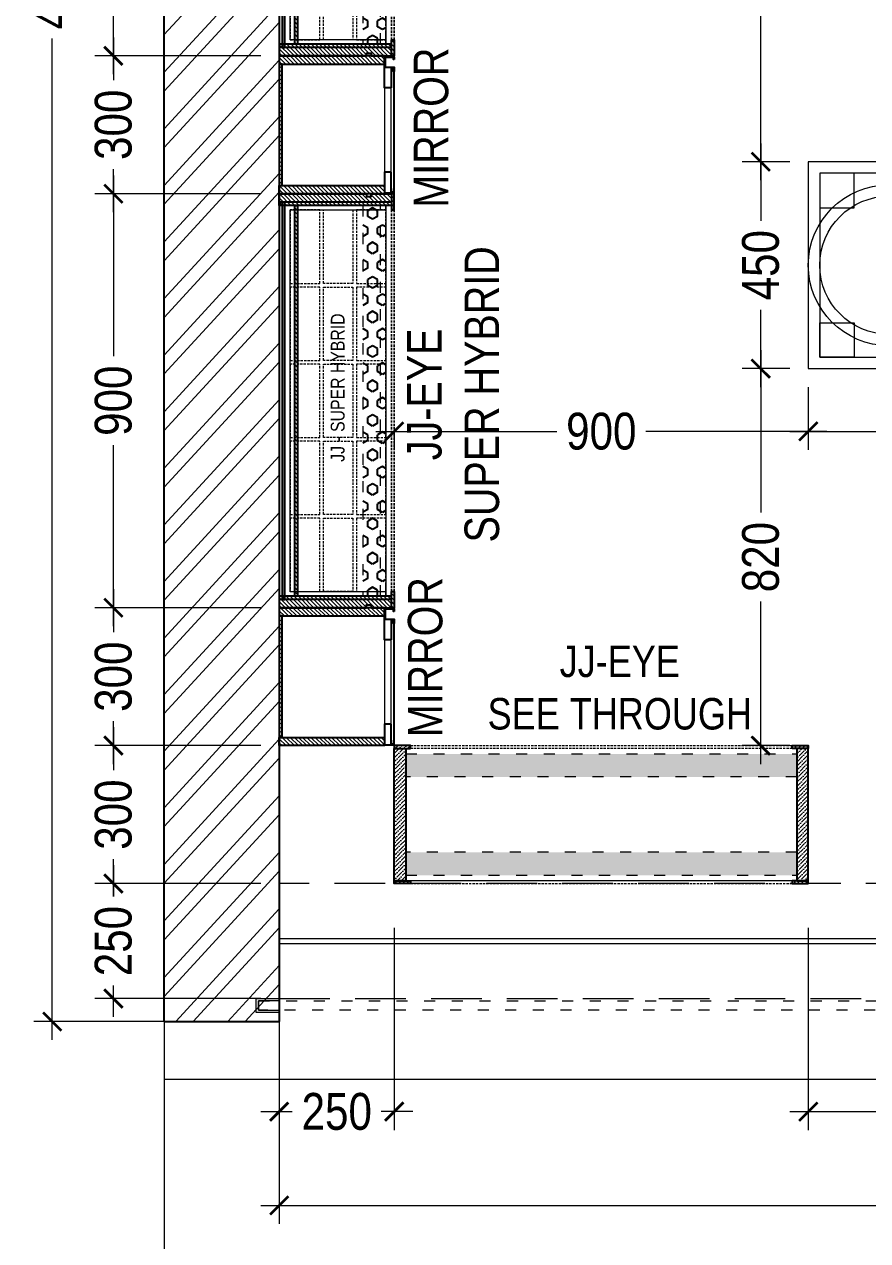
# Model space of a CAD drawing. Extents: x 9776 to 16997, y -1124789 to 0.
# Drawn here: x 9776 to 11609, y -1123440 to -1120795 of the extents above; entities that cross this region are included whole.
import ezdxf
from ezdxf.lldxf.tags import DXFTag

# ---------------------------------------------------------------- set-up
doc = ezdxf.new("R2010")
doc.units = 0
doc.header["$LTSCALE"] = 40
doc.header["$MEASUREMENT"] = 0
doc.header["$PDMODE"] = 3
for name, pattern in [('a_p6_plan_L18$0$HIDDEN', [0.375, 0.25, -0.125]), ('ACAD_ISO03W100', [30, 12, -18]), ('HIDDEN', [0.375, 0.25, -0.125]), ('HIDDEN2', [0.1875, 0.125, -0.0625])]:
    doc.linetypes.add(name, pattern=pattern)
for name, color, linetype, lineweight in [('beam', 90, 'Continuous', 9), ('dimensions', 149, 'Continuous', 5), ('Floor-Unit', 1, 'Continuous', 13), ('Glass-FrontGlazing', 150, 'Continuous', 20), ('LENS_HATCH_WALL', 251, 'Continuous', 5), ('LENS_TEXT', 31, 'HIDDEN2', 5), ('LN-ELEVATION-1', 81, 'Continuous', 25), ('LN-ELEVATION-2', 103, 'Continuous', 20), ('LN-ELEVATION-3', 125, 'a_p6_plan_L18$0$HIDDEN', 18), ('LN-ELEVATION-4', 145, 'Continuous', 13), ('LN-ELEVATION-5', 167, 'Continuous', 5), ('LN-HATCH', 251, 'Continuous', 0), ('Mirror', 4, 'Continuous', 15), ('shutter', 172, 'Continuous', 9), ('Steps', 4, 'Continuous', 9)]:
    doc.layers.add(name, color=color, linetype=linetype, lineweight=lineweight)
doc.layers.add('wall', color=5, linetype='Continuous')
doc.styles.get("Standard").update_dxf_attribs({"font": 'ARIALN.TTF'})
tags = doc.linetypes.add('DASHED2', pattern=[0.375, 0.25, -0.125]).pattern_tags.tags
tags[6:7] = [DXFTag(74, 4), DXFTag(75, 0), DXFTag(340, '0'), DXFTag(46, 1.0), DXFTag(50, 0.0), DXFTag(44, 0.0), DXFTag(45, 0.0)]
tags[4:5] = [DXFTag(74, 4), DXFTag(75, 0), DXFTag(340, '0'), DXFTag(46, 1.0), DXFTag(50, 0.0), DXFTag(44, 0.0), DXFTag(45, 0.0)]
doc.dimstyles.new('Working', dxfattribs={"dimscale": 0.8, "dimtxt": 100, "dimasz": 50, "dimexe": 50, "dimexo": 50, "dimgap": 0, "dimtad": 0, "dimdec": 0, "dimzin": 0, "dimdsep": 46, "dimtxsty": 'Standard', "dimblk": 'ARCHTICK', "dimcen": 0, "dimdle": 50, "dimclrd": 250, "dimclre": 8, "dimclrt": 7, "dimadec": 0, "dimazin": 0, "dimtfac": 1, "dimtdec": 0, "dimtofl": 0, "dimtmove": 1, "dimatfit": 3, "dimfxl": 3, "dimtolj": 1, "dimlwd": 5, "dimlwe": 0, "dimarcsym": 0})
pattern_1 = [(45, (4210046.375, 1706870.74), (-4.4901280605, 4.4901280605), [])]
pattern_2 = [(45, (-583719.1914, 43520.887), (3.31456304, 12.1533978), [15.625, -3.125, 0, -3.125])]
pattern_3 = [(45, (-584019.1914, 43520.887), (3.31456304, 12.1533978), [15.625, -3.125, 0, -3.125])]

# ---------------------------------------------------------------- blocks, each defined once
blk = doc.blocks.new('sdvwers')
at = {"layer": 'LENS_HATCH_WALL', "ltscale": 12}
h = blk.add_hatch(dxfattribs=at)
h.set_pattern_fill('ANSI32', color=256, scale=222, angle=182.4314, style=0)
h.set_pattern_definition([(227.43139487, (-30457272.47, 1547692.1), (61.3109499, -56.31633798), []), (227.43139487, (-30457311.68, 1547690.435), (61.3109499, -56.31633798), [])])
h.paths.add_polyline_path([(-6520, 0), (-6520, -4769.7), (-6270, -4769.7), (-6270, -4719.7), (-6270, -250), (-250, -250), (-250, -1672.4), (-250, -4769.7), (0, -4769.7), (0, 0)])
at = {"layer": 'beam', "linetype": 'HIDDEN', "ltscale": 11}
blk.add_lwpolyline([(-6270, -4719.7), (-3399.7, -4719.7), (-3399.7, -4469.7), (-6270, -4469.7)], close=True, dxfattribs=at)
at = {"layer": 'shutter', "ltscale": 10}
blk.add_lwpolyline([(-6270, -4719.7), (-6270, -4724.7), (-6315, -4724.7), (-6315, -4744.7), (-6270, -4744.7), (-6270, -4749.7), (-6320, -4749.7), (-6320, -4719.7)], close=True, dxfattribs=at)
at = {"layer": 'shutter', "color": 5, "linetype": 'ACAD_ISO03W100', "ltscale": 0.05, "true_color": 0x0505ff}
blk.add_lwpolyline([(-3354.7, -4724.7), (-3354.7, -4744.7), (-6315, -4744.7), (-6315, -4724.7)], close=True, dxfattribs=at)
at = {"layer": 'Steps'}
for p, q in [((-6520, -4769.7), (-6520, -6594.7)), ((-6520, -4894.7), (0, -4894.7))]:
    blk.add_line(p, q, dxfattribs=at)
at = {"layer": 'wall', "color": 1}
for p, q in [((-6520, -4769.7), (-6520, 0)), ((-6270, -250), (-6270, -4769.7)), ((-6520, -4769.7), (-6270, -4769.7))]:
    blk.add_line(p, q, dxfattribs=at)
blk = doc.blocks.new('GFCHGFD')
at = {"layer": 'LN-HATCH', "ltscale": 0.5}
h = blk.add_hatch(dxfattribs=at)
h.set_pattern_fill('ANSI31', color=256, scale=2)
h.set_pattern_definition([(45, (4060076.63, 1708724.648), (-4.4901280605, 4.4901280605), [])])
h.paths.add_polyline_path([(-144.2, 105.2), (-126.2, 105.2), (-126.2, -123.8), (-144.2, -123.8)])
h.paths.add_polyline_path([(-126.2, 99.2), (137.8, 99.2), (137.8, 105.2), (-126.2, 105.2)])
h.paths.add_polyline_path([(155.8, 105.2), (137.8, 105.2), (137.8, -123.8), (155.8, -123.8)])
at = {"layer": 'LN-ELEVATION-1'}
for points in [[(-144.2, 105.2), (-126.2, 105.2), (-126.2, -123.8), (-144.2, -123.8)], [(-126.2, 99.2), (137.8, 99.2), (137.8, 105.2), (-126.2, 105.2)], [(155.8, 105.2), (137.8, 105.2), (137.8, -123.8), (155.8, -123.8)], [(-97.2, -137.8), (-97.2, -123.8), (-142.2, -123.8), (-142.2, -144.8), (-133.2, -144.8), (-133.2, -143.3), (-140.7, -143.3), (-140.7, -137.8)], [(85.8, -137.8), (85.8, -123.8), (130.8, -123.8), (130.8, -144.8), (121.8, -144.8), (121.8, -143.3), (129.3, -143.3), (129.3, -137.8)], [(147.8, -144.8), (147.8, -143.3), (152.3, -143.3), (152.3, -125.3), (130.8, -125.3), (130.8, -123.8), (153.8, -123.8), (153.8, -144.8)]]:
    blk.add_lwpolyline(points, close=True, dxfattribs=at)
at = {"layer": 'LN-ELEVATION-2'}
blk.add_lwpolyline([(-97.2, -137.8), (85.8, -137.8), (85.8, -123.8), (-97.2, -123.8)], close=True, dxfattribs=at)
at = {"layer": 'LN-ELEVATION-4', "ltscale": 0.5}
blk.add_line((121.8, -144.8), (-133.2, -144.8), dxfattribs=at)
at = {"layer": 'Mirror', "lineweight": 0}
blk.add_lwpolyline([(-140.7, -137.8), (129.3, -137.8), (129.3, -143.3), (-140.7, -143.3)], close=True, dxfattribs=at)
blk = doc.blocks.new('A$Cdce5de83')
h = blk.add_hatch()
h.set_pattern_fill('HEX', color=6, scale=100)
h.paths.add_polyline_path([(875.3, 74), (25.3, 74), (25.3, 24), (875.3, 24)])
at = {"layer": 'LN-HATCH', "ltscale": 0.5}
h = blk.add_hatch(dxfattribs=at)
h.set_pattern_fill('ANSI31', color=256, scale=50)
h.set_pattern_definition([(45, (912.128, 256), (-4.419417, 4.419417), [])])
h.paths.add_polyline_path([(0.3, 256), (0.3, 66), (6.3, 66), (6.3, 56), (0.3, 56), (0.3, 12), (25.3, 12), (25.3, 256)])
h = blk.add_hatch(dxfattribs=at)
h.set_pattern_fill('ANSI31', color=256, scale=2)
h.set_pattern_definition([(45, (4209746.375, 1706870.74), (-4.4901280605, 4.4901280605), [])])
h.paths.add_polyline_path([(900.3, 256), (900.3, 66), (894.3, 66), (894.3, 56), (900.3, 56), (900.3, 12), (875.3, 12), (875.3, 256)])
h = blk.add_hatch(dxfattribs=at)
h.set_pattern_fill('ANSI31', color=256, scale=2)
h.set_pattern_definition(pattern_1)
h.paths.add_polyline_path([(875.3, 216), (25.3, 216), (25.3, 222), (875.3, 222)])
h = blk.add_hatch(dxfattribs=at)
h.set_pattern_fill('ANSI31', color=256, scale=2)
h.set_pattern_definition(pattern_1)
h.paths.add_polyline_path([(35.3, 12), (35.3, 6), (0.3, 6), (0.3, 12)])
h = blk.add_hatch(dxfattribs=at)
h.set_pattern_fill('ANSI31', color=256, scale=2, angle=180)
h.set_pattern_definition([(225, (-7614274.719, -3007784.385), (4.4901280605, -4.4901280605), [])])
h.paths.add_polyline_path([(865.3, 12), (865.3, 6), (900.3, 6), (900.3, 12)])
at = {"layer": 'LN-ELEVATION-1', "ltscale": 0.5}
for points in [[(0.3, 256), (0.3, 66), (6.3, 66), (6.3, 56), (0.3, 56), (0.3, 12), (18.3, 12), (18.3, 256)], [(0.3, 256), (0.3, 66), (6.3, 66), (6.3, 56), (0.3, 56), (0.3, 12), (25.3, 12), (25.3, 256)], [(18.3, 244), (882.3, 244), (882.3, 250), (18.3, 250)], [(900.3, 256), (900.3, 66), (894.3, 66), (894.3, 56), (900.3, 56), (900.3, 12), (875.3, 12), (875.3, 256)], [(900.3, 256), (900.3, 66), (894.3, 66), (894.3, 56), (900.3, 56), (900.3, 12), (882.3, 12), (882.3, 256)], [(875.3, 216), (25.3, 216), (25.3, 222), (875.3, 222)], [(35.3, 12), (35.3, 6), (0.3, 6), (0.3, 12)], [(35.3, 12), (35.3, 6), (0.3, 6), (0.3, 12)], [(865.3, 12), (865.3, 6), (900.3, 6), (900.3, 12)], [(865.3, 12), (865.3, 6), (900.3, 6), (900.3, 12)]]:
    blk.add_lwpolyline(points, close=True, dxfattribs=at)
at = {"layer": 'LN-ELEVATION-2', "ltscale": 0.5}
blk.add_lwpolyline([(35, 232), (865.3, 232), (865.3, 24), (35, 24)], close=True, dxfattribs=at)
at = {"layer": 'LN-ELEVATION-3', "ltscale": 0.5}
for p, q in [((882.3, 256), (18.3, 256)), ((25.3, 256), (875.3, 256)), ((865.3, 12), (35.3, 12)), ((35.3, 12), (865.3, 12)), ((35.3, 6), (865.3, 6)), ((865.3, 6), (35.3, 6))]:
    blk.add_line(p, q, dxfattribs=at)
at = {"layer": 'LN-ELEVATION-3', "ltscale": 0.5, "transparency": 33554500}
for points in [[(194.9, 232), (35.3, 232), (35.3, 168), (194.9, 168)], [(362.5, 232), (202.9, 232), (202.9, 168), (362.5, 168)], [(530.1, 232), (370.5, 232), (370.5, 168), (530.1, 168)], [(697.7, 232), (538.1, 232), (538.1, 168), (697.7, 168)], [(865.3, 232), (705.7, 232), (705.7, 168), (865.3, 168)], [(194.9, 96), (35.3, 96), (35.3, 160), (194.9, 160)], [(362.5, 96), (202.9, 96), (202.9, 160), (362.5, 160)], [(530.1, 96), (370.5, 96), (370.5, 160), (530.1, 160)], [(697.7, 96), (538.1, 96), (538.1, 160), (697.7, 160)], [(865.3, 96), (705.7, 96), (705.7, 160), (865.3, 160)], [(194.9, 88), (35.3, 88), (35.3, 24), (194.9, 24)], [(362.5, 88), (202.9, 88), (202.9, 24), (362.5, 24)], [(530.1, 88), (370.5, 88), (370.5, 24), (530.1, 24)], [(697.7, 88), (538.1, 88), (538.1, 24), (697.7, 24)], [(865.3, 88), (705.7, 88), (705.7, 24), (865.3, 24)]]:
    blk.add_lwpolyline(points, close=True, dxfattribs=at)
at = {"layer": 'LN-ELEVATION-4', "linetype": 'ACAD_ISO03W100', "ltscale": 0.05}
for points in [[(875.3, 74), (25.3, 74), (25.3, 24), (875.3, 24)], [(25.3, 36), (875.3, 36), (875.3, 24), (25.3, 24)]]:
    blk.add_lwpolyline(points, close=True, dxfattribs=at)
at = {"layer": 'LN-ELEVATION-3', "ltscale": 0.5, "insert": (317.7, 144), "char_height": 30, "attachment_point": 1}
blk.add_mtext_dynamic_manual_height_columns('\\pxt4;JJ - SUPER HYBRID', width=526.835, gutter_width=500, heights=[0], dxfattribs=at)
blk = doc.blocks.new('SEE THORUGH 900MM')
at = {"transparency": 33554508}
h = blk.add_hatch(color=177, dxfattribs=at)
h.dxf.hatch_style = 1
h.paths.add_polyline_path([(425, 50), (-425, 50), (-425, 0), (425, 0)])
h = blk.add_hatch(color=177, dxfattribs=at)
h.dxf.hatch_style = 1
h.paths.add_polyline_path([(425, -164), (-425, -164), (-425, -214), (425, -214)])
at = {"layer": 'LN-HATCH', "ltscale": 0.5}
h = blk.add_hatch(dxfattribs=at)
h.set_pattern_fill('ANSI36', color=256, scale=50)
h.set_pattern_definition(pattern_2)
h.paths.add_polyline_path([(-415, 62), (-415, 68), (-450, 68), (-450, 62)])
h = blk.add_hatch(dxfattribs=at)
h.set_pattern_fill('ANSI36', color=256, scale=50)
h.set_pattern_definition(pattern_2)
h.paths.add_polyline_path([(-425, 62), (-450, 62), (-450, 18), (-450, 8), (-450, -226), (-425, -226)])
h = blk.add_hatch(dxfattribs=at)
h.set_pattern_fill('ANSI36', color=256, scale=50)
h.set_pattern_definition(pattern_3)
h.paths.add_polyline_path([(415, 62), (415, 68), (450, 68), (450, 62)])
h = blk.add_hatch(dxfattribs=at)
h.set_pattern_fill('ANSI36', color=256, scale=50)
h.set_pattern_definition(pattern_3)
h.paths.add_polyline_path([(450, 8), (450, 18), (450, 62), (425, 62), (425, -226), (450, -226)])
h = blk.add_hatch(dxfattribs=at)
h.set_pattern_fill('ANSI36', color=256, scale=50)
h.set_pattern_definition(pattern_2)
h.paths.add_polyline_path([(-415, -226), (-415, -232), (-450, -232), (-450, -226)])
h = blk.add_hatch(dxfattribs=at)
h.set_pattern_fill('ANSI36', color=256, scale=50)
h.set_pattern_definition(pattern_3)
h.paths.add_polyline_path([(415, -226), (415, -232), (450, -232), (450, -226)])
at = {"layer": 'LN-ELEVATION-1', "ltscale": 0.5}
for points in [[(-415, 62), (-415, 68), (-450, 68), (-450, 62)], [(-450, -226), (-450, 8), (-450, 8), (-450, 18), (-450, 18), (-450, 62), (-425, 62), (-425, -226)], [(415, 62), (415, 68), (450, 68), (450, 62)], [(450, -226), (450, 8), (450, 8), (450, 18), (450, 18), (450, 62), (425, 62), (425, -226)], [(-415, -226), (-415, -232), (-450, -232), (-450, -226)], [(415, -226), (415, -232), (450, -232), (450, -226)]]:
    blk.add_lwpolyline(points, close=True, dxfattribs=at)
at = {"layer": 'LN-ELEVATION-3', "ltscale": 0.5}
for p, q in [((-415, 68), (415, 68)), ((415, 62), (-415, 62)), ((425, -226), (-425, -226)), ((415, -226), (-415, -226)), ((-415, -232), (415, -232))]:
    blk.add_line(p, q, dxfattribs=at)
at = {"layer": 'LN-ELEVATION-4', "linetype": 'ACAD_ISO03W100', "ltscale": 0.05}
for points in [[(425, 0), (-425, 0), (-425, 50), (425, 50)], [(425, -164), (-425, -164), (-425, -214), (425, -214)]]:
    blk.add_lwpolyline(points, close=True, dxfattribs=at)
blk = doc.blocks.new('D-Table-900')
at = {"layer": 'LN-ELEVATION-1', "linetype": 'ByBlock', "lineweight": -2}
for p, q in [((-794.5, -480.3), (-794.5, -479)), ((-679.8, -480.3), (-679.8, -479)), ((-565.1, -480.3), (-565.1, -479)), ((-450.4, -480.3), (-450.4, -479)), ((-335.6, -480.3), (-335.6, -479)), ((-220.9, -480.3), (-220.9, -479))]:
    blk.add_line(p, q, dxfattribs=at)
for points in [[(0, 0), (-900, 0), (-900, -450), (0, -450)], [(-25, -25), (-875, -25), (-875, -425), (-25, -425)]]:
    blk.add_lwpolyline(points, close=True, dxfattribs=at)
for radius in [175, 150]:
    blk.add_circle((-175, -225), radius, dxfattribs=at)
for points in [[(-787.9, -480.3), (-801.2, -480.3), (-794.5, -520.3)], [(-673.1, -480.3), (-686.5, -480.3), (-679.8, -520.3)], [(-558.4, -480.3), (-571.8, -480.3), (-565.1, -520.3)], [(-443.7, -480.3), (-457, -480.3), (-450.4, -520.3)], [(-329, -480.3), (-342.3, -480.3), (-335.6, -520.3)], [(-214.2, -480.3), (-227.6, -480.3), (-220.9, -520.3)]]:
    blk.add_solid(points, dxfattribs=at)
at = {"layer": 'LN-ELEVATION-5', "linetype": 'ByBlock', "lineweight": -2}
for p, q in [((-725, -300), (-875, -150)), ((-875, -300), (-725, -150))]:
    blk.add_line(p, q, dxfattribs=at)
for points in [[(-800, -25), (-875, -25), (-875, -100), (-800, -100)], [(-100, -25), (-25, -25), (-25, -100), (-100, -100)], [(-725, -300), (-875, -300), (-875, -150), (-725, -150)], [(-800, -425), (-875, -425), (-875, -350), (-800, -350)], [(-100, -425), (-25, -425), (-25, -350), (-100, -350)]]:
    blk.add_lwpolyline(points, close=True, dxfattribs=at)
blk = doc.blocks.new('_ArchTick')
at = {"const_width": 0.15}
blk.add_lwpolyline([(-0.5, -0.5), (0.5, 0.5)], dxfattribs=at)
blk = doc.blocks.new('*D22')
at = {"layer": 'Defpoints', "color": 0, "ltscale": 50, "transparency": 16777216}
for p in [(10330, -1122663.5), (10580, -1122663.5), (10580, -1123159.5)]:
    blk.add_point(p, dxfattribs=at)
at = {"layer": 'dimensions', "color": 8, "linetype": 'DASHED2', "lineweight": 0, "ltscale": 50, "transparency": 16777216}
for p, q in [((10330, -1122759.5), (10330, -1123199.5)), ((10580, -1122759.5), (10580, -1123199.5))]:
    blk.add_line(p, q, dxfattribs=at)
at = {"layer": 'dimensions', "color": 250, "linetype": 'DASHED2', "lineweight": 5, "ltscale": 50, "transparency": 16777216}
for p, q in [((10290, -1123159.5), (10382.1, -1123159.5)), ((10620, -1123159.5), (10527.9, -1123159.5))]:
    blk.add_line(p, q, dxfattribs=at)
at = {"layer": 'dimensions', "color": 250, "lineweight": 5, "ltscale": 50, "transparency": 16777216, "xscale": 40, "yscale": 40, "zscale": 40, "rotation": 180}
blk.add_blockref('_ArchTick', (10330, -1123159.5), dxfattribs=at)
at = {"layer": 'dimensions', "color": 250, "lineweight": 5, "ltscale": 50, "transparency": 16777216, "xscale": 40, "yscale": 40, "zscale": 40}
blk.add_blockref('_ArchTick', (10580, -1123159.5), dxfattribs=at)
at = {"layer": 'dimensions', "color": 7, "ltscale": 50, "transparency": 16777216, "insert": (10455, -1123159.5), "char_height": 80, "attachment_point": 5, "bg_fill": 3, "box_fill_scale": 1.25, "bg_fill_color": 9, "bg_fill_true_color": 13158600, "bg_fill_transparency": 0}
blk.add_mtext('\\A1;250', dxfattribs=at)
blk = doc.blocks.new('*D23')
at = {"layer": 'Defpoints', "color": 0, "ltscale": 50, "transparency": 16777216}
for p in [(10580, 0), (11480, -496), (11480, -1122657.5)]:
    blk.add_point(p, dxfattribs=at)
at = {"layer": 'dimensions', "color": 8, "linetype": 'DASHED2', "lineweight": 0, "ltscale": 50, "transparency": 16777216}
for p, q in [((10580, -96), (10580, -536)), ((11480, -896), (11480, -456))]:
    blk.add_line(p, q, dxfattribs=at)
at = {"layer": 'dimensions', "color": 250, "linetype": 'DASHED2', "lineweight": 5, "ltscale": 50, "transparency": 16777216}
for p, q in [((10540, -496), (10957.6, -496)), ((11520, -496), (11102.4, -496))]:
    blk.add_line(p, q, dxfattribs=at)
at = {"layer": 'dimensions', "color": 250, "lineweight": 5, "ltscale": 50, "transparency": 16777216, "xscale": 40, "yscale": 40, "zscale": 40, "rotation": 180}
blk.add_blockref('_ArchTick', (10580, -496), dxfattribs=at)
at = {"layer": 'dimensions', "color": 250, "lineweight": 5, "ltscale": 50, "transparency": 16777216, "xscale": 40, "yscale": 40, "zscale": 40}
blk.add_blockref('_ArchTick', (11480, -496), dxfattribs=at)
at = {"layer": 'dimensions', "color": 7, "ltscale": 50, "transparency": 16777216, "insert": (11030, -496), "char_height": 80, "attachment_point": 5, "bg_fill": 3, "box_fill_scale": 1.25, "bg_fill_color": 9, "bg_fill_true_color": 13158600, "bg_fill_transparency": 0}
blk.add_mtext('\\A1;900', dxfattribs=at)
blk = doc.blocks.new('*D24')
at = {"layer": 'Defpoints', "color": 0, "ltscale": 50, "transparency": 16777216}
for p in [(11480, -1122657.5), (12150.3, -1122783.5), (12150.3, -1123159.5)]:
    blk.add_point(p, dxfattribs=at)
at = {"layer": 'dimensions', "color": 8, "linetype": 'DASHED2', "lineweight": 0, "ltscale": 50, "transparency": 16777216}
for p, q in [((11480, -1122759.5), (11480, -1123199.5)), ((12150.3, -1122823.5), (12150.3, -1123199.5))]:
    blk.add_line(p, q, dxfattribs=at)
at = {"layer": 'dimensions', "color": 250, "linetype": 'DASHED2', "lineweight": 5, "ltscale": 50, "transparency": 16777216}
for p, q in [((11440, -1123159.5), (11742.6, -1123159.5)), ((12190.3, -1123159.5), (11887.7, -1123159.5))]:
    blk.add_line(p, q, dxfattribs=at)
at = {"layer": 'dimensions', "color": 250, "lineweight": 5, "ltscale": 50, "transparency": 16777216, "xscale": 40, "yscale": 40, "zscale": 40, "rotation": 180}
blk.add_blockref('_ArchTick', (11480, -1123159.5), dxfattribs=at)
at = {"layer": 'dimensions', "color": 250, "lineweight": 5, "ltscale": 50, "transparency": 16777216, "xscale": 40, "yscale": 40, "zscale": 40}
blk.add_blockref('_ArchTick', (12150.3, -1123159.5), dxfattribs=at)
at = {"layer": 'dimensions', "color": 7, "ltscale": 50, "transparency": 16777216, "insert": (11815.1, -1123159.5), "char_height": 80, "attachment_point": 5, "bg_fill": 3, "box_fill_scale": 1.25, "bg_fill_color": 9, "bg_fill_true_color": 13158600, "bg_fill_transparency": 0}
blk.add_mtext('\\A1;670', dxfattribs=at)
blk = doc.blocks.new('*D45')
at = {"layer": 'Defpoints', "color": 0, "ltscale": 50, "transparency": 16777216}
for p in [(10330, -1119963.2), (9969.5, -1120863.2), (10330, -1120863.2)]:
    blk.add_point(p, dxfattribs=at)
at = {"layer": 'dimensions', "color": 250, "linetype": 'DASHED2', "lineweight": 5, "ltscale": 50, "transparency": 16777216}
for p, q in [((9969.5, -1119923.2), (9969.5, -1120340.8)), ((9969.5, -1120903.2), (9969.5, -1120485.5))]:
    blk.add_line(p, q, dxfattribs=at)
at = {"layer": 'dimensions', "color": 8, "linetype": 'DASHED2', "lineweight": 0, "ltscale": 50, "transparency": 16777216}
for p, q in [((10290, -1119963.2), (9929.5, -1119963.2)), ((10290, -1120863.2), (9929.5, -1120863.2))]:
    blk.add_line(p, q, dxfattribs=at)
at = {"layer": 'dimensions', "color": 250, "lineweight": 5, "ltscale": 50, "transparency": 16777216, "xscale": 40, "yscale": 40, "zscale": 40}
for p, rotation in [((9969.5, -1119963.2), 90), ((9969.5, -1120863.2), 270)]:
    blk.add_blockref('_ArchTick', p, dxfattribs=dict(at, rotation=rotation))
at = {"layer": 'dimensions', "color": 7, "ltscale": 50, "transparency": 16777216, "insert": (9969.5, -1120413.2), "char_height": 80, "attachment_point": 5, "rotation": 90, "bg_fill": 3, "box_fill_scale": 1.25, "bg_fill_color": 9, "bg_fill_true_color": 13158600, "bg_fill_transparency": 0}
blk.add_mtext('\\A1;900', dxfattribs=at)
blk = doc.blocks.new('*D46')
at = {"layer": 'Defpoints', "color": 0, "ltscale": 50, "transparency": 16777216}
for p in [(10330, -1120863.2), (9969.5, -1121163.2), (10330, -1121163.2)]:
    blk.add_point(p, dxfattribs=at)
at = {"layer": 'dimensions', "color": 250, "linetype": 'DASHED2', "lineweight": 5, "ltscale": 50, "transparency": 16777216}
for p, q in [((9969.5, -1120823.2), (9969.5, -1120940.8)), ((9969.5, -1121203.2), (9969.5, -1121085.5))]:
    blk.add_line(p, q, dxfattribs=at)
at = {"layer": 'dimensions', "color": 8, "linetype": 'DASHED2', "lineweight": 0, "ltscale": 50, "transparency": 16777216}
for p, q in [((10290, -1120863.2), (9929.5, -1120863.2)), ((10290, -1121163.2), (9929.5, -1121163.2))]:
    blk.add_line(p, q, dxfattribs=at)
at = {"layer": 'dimensions', "color": 250, "lineweight": 5, "ltscale": 50, "transparency": 16777216, "xscale": 40, "yscale": 40, "zscale": 40}
for p, rotation in [((9969.5, -1120863.2), 90), ((9969.5, -1121163.2), 270)]:
    blk.add_blockref('_ArchTick', p, dxfattribs=dict(at, rotation=rotation))
at = {"layer": 'dimensions', "color": 7, "ltscale": 50, "transparency": 16777216, "insert": (9969.5, -1121013.2), "char_height": 80, "attachment_point": 5, "rotation": 90, "bg_fill": 3, "box_fill_scale": 1.25, "bg_fill_color": 9, "bg_fill_true_color": 13158600, "bg_fill_transparency": 0}
blk.add_mtext('\\A1;300', dxfattribs=at)
blk = doc.blocks.new('*D47')
at = {"layer": 'Defpoints', "color": 0, "ltscale": 50, "transparency": 16777216}
for p in [(10330, -1121163.2), (9969.5, -1122063.5), (10330, -1122063.5)]:
    blk.add_point(p, dxfattribs=at)
at = {"layer": 'dimensions', "color": 250, "linetype": 'DASHED2', "lineweight": 5, "ltscale": 50, "transparency": 16777216}
for p, q in [((9969.5, -1121123.2), (9969.5, -1121541)), ((9969.5, -1122103.5), (9969.5, -1121685.7))]:
    blk.add_line(p, q, dxfattribs=at)
at = {"layer": 'dimensions', "color": 8, "linetype": 'DASHED2', "lineweight": 0, "ltscale": 50, "transparency": 16777216}
for p, q in [((10290, -1121163.2), (9929.5, -1121163.2)), ((10290, -1122063.5), (9929.5, -1122063.5))]:
    blk.add_line(p, q, dxfattribs=at)
at = {"layer": 'dimensions', "color": 250, "lineweight": 5, "ltscale": 50, "transparency": 16777216, "xscale": 40, "yscale": 40, "zscale": 40}
for p, rotation in [((9969.5, -1121163.2), 90), ((9969.5, -1122063.5), 270)]:
    blk.add_blockref('_ArchTick', p, dxfattribs=dict(at, rotation=rotation))
at = {"layer": 'dimensions', "color": 7, "ltscale": 50, "transparency": 16777216, "insert": (9969.5, -1121613.3), "char_height": 80, "attachment_point": 5, "rotation": 90, "bg_fill": 3, "box_fill_scale": 1.25, "bg_fill_color": 9, "bg_fill_true_color": 13158600, "bg_fill_transparency": 0}
blk.add_mtext('\\A1;900', dxfattribs=at)
blk = doc.blocks.new('*D48')
at = {"layer": 'Defpoints', "color": 0, "ltscale": 50, "transparency": 16777216}
for p in [(10330, -1122063.5), (9969.5, -1122363.5), (10330, -1122363.5)]:
    blk.add_point(p, dxfattribs=at)
at = {"layer": 'dimensions', "color": 250, "linetype": 'DASHED2', "lineweight": 5, "ltscale": 50, "transparency": 16777216}
for p, q in [((9969.5, -1122023.5), (9969.5, -1122141.1)), ((9969.5, -1122403.5), (9969.5, -1122285.9))]:
    blk.add_line(p, q, dxfattribs=at)
at = {"layer": 'dimensions', "color": 8, "linetype": 'DASHED2', "lineweight": 0, "ltscale": 50, "transparency": 16777216}
for p, q in [((10290, -1122063.5), (9929.5, -1122063.5)), ((10290, -1122363.5), (9929.5, -1122363.5))]:
    blk.add_line(p, q, dxfattribs=at)
at = {"layer": 'dimensions', "color": 250, "lineweight": 5, "ltscale": 50, "transparency": 16777216, "xscale": 40, "yscale": 40, "zscale": 40}
for p, rotation in [((9969.5, -1122063.5), 90), ((9969.5, -1122363.5), 270)]:
    blk.add_blockref('_ArchTick', p, dxfattribs=dict(at, rotation=rotation))
at = {"layer": 'dimensions', "color": 7, "ltscale": 50, "transparency": 16777216, "insert": (9969.5, -1122213.5), "char_height": 80, "attachment_point": 5, "rotation": 90, "bg_fill": 3, "box_fill_scale": 1.25, "bg_fill_color": 9, "bg_fill_true_color": 13158600, "bg_fill_transparency": 0}
blk.add_mtext('\\A1;300', dxfattribs=at)
blk = doc.blocks.new('*D49')
at = {"layer": 'Defpoints', "color": 0, "ltscale": 50, "transparency": 16777216}
for p in [(10330, -1122363.5), (9969.5, -1122663.5), (10330, -1122663.5)]:
    blk.add_point(p, dxfattribs=at)
at = {"layer": 'dimensions', "color": 250, "linetype": 'DASHED2', "lineweight": 5, "ltscale": 50, "transparency": 16777216}
for p, q in [((9969.5, -1122323.5), (9969.5, -1122441.1)), ((9969.5, -1122703.5), (9969.5, -1122585.9))]:
    blk.add_line(p, q, dxfattribs=at)
at = {"layer": 'dimensions', "color": 8, "linetype": 'DASHED2', "lineweight": 0, "ltscale": 50, "transparency": 16777216}
for p, q in [((10290, -1122363.5), (9929.5, -1122363.5)), ((10290, -1122663.5), (9929.5, -1122663.5))]:
    blk.add_line(p, q, dxfattribs=at)
at = {"layer": 'dimensions', "color": 250, "lineweight": 5, "ltscale": 50, "transparency": 16777216, "xscale": 40, "yscale": 40, "zscale": 40}
for p, rotation in [((9969.5, -1122363.5), 90), ((9969.5, -1122663.5), 270)]:
    blk.add_blockref('_ArchTick', p, dxfattribs=dict(at, rotation=rotation))
at = {"layer": 'dimensions', "color": 7, "ltscale": 50, "transparency": 16777216, "insert": (9969.5, -1122513.5), "char_height": 80, "attachment_point": 5, "rotation": 90, "bg_fill": 3, "box_fill_scale": 1.25, "bg_fill_color": 9, "bg_fill_true_color": 13158600, "bg_fill_transparency": 0}
blk.add_mtext('\\A1;300', dxfattribs=at)
blk = doc.blocks.new('*D50')
at = {"layer": 'Defpoints', "color": 0, "ltscale": 50, "transparency": 16777216}
for p in [(10330, -1122663.5), (9969.5, -1122913.5), (10330, -1122913.5)]:
    blk.add_point(p, dxfattribs=at)
at = {"layer": 'dimensions', "color": 250, "linetype": 'DASHED2', "lineweight": 5, "ltscale": 50, "transparency": 16777216}
for p, q in [((9969.5, -1122623.5), (9969.5, -1122715.6)), ((9969.5, -1122953.5), (9969.5, -1122861.4))]:
    blk.add_line(p, q, dxfattribs=at)
at = {"layer": 'dimensions', "color": 8, "linetype": 'DASHED2', "lineweight": 0, "ltscale": 50, "transparency": 16777216}
for p, q in [((10290, -1122663.5), (9929.5, -1122663.5)), ((10290, -1122913.5), (9929.5, -1122913.5))]:
    blk.add_line(p, q, dxfattribs=at)
at = {"layer": 'dimensions', "color": 250, "lineweight": 5, "ltscale": 50, "transparency": 16777216, "xscale": 40, "yscale": 40, "zscale": 40}
for p, rotation in [((9969.5, -1122663.5), 90), ((9969.5, -1122913.5), 270)]:
    blk.add_blockref('_ArchTick', p, dxfattribs=dict(at, rotation=rotation))
at = {"layer": 'dimensions', "color": 7, "ltscale": 50, "transparency": 16777216, "insert": (9969.5, -1122788.5), "char_height": 80, "attachment_point": 5, "rotation": 90, "bg_fill": 3, "box_fill_scale": 1.25, "bg_fill_color": 9, "bg_fill_true_color": 13158600, "bg_fill_transparency": 0}
blk.add_mtext('\\A1;250', dxfattribs=at)
blk = doc.blocks.new('*D55')
at = {"layer": 'Defpoints', "color": 0, "ltscale": 50, "transparency": 16777216}
for p in [(11480, -1121543.6), (12380, -1121543.6), (11480, -1121680)]:
    blk.add_point(p, dxfattribs=at)
at = {"layer": 'dimensions', "color": 8, "linetype": 'DASHED2', "lineweight": 0, "ltscale": 50, "transparency": 16777216}
for p, q in [((11480, -1121583.6), (11480, -1121720)), ((12380, -1121583.6), (12380, -1121720))]:
    blk.add_line(p, q, dxfattribs=at)
at = {"layer": 'dimensions', "color": 250, "linetype": 'DASHED2', "lineweight": 5, "ltscale": 50, "transparency": 16777216}
for p, q in [((11440, -1121680), (11857.6, -1121680)), ((12420, -1121680), (12002.4, -1121680))]:
    blk.add_line(p, q, dxfattribs=at)
at = {"layer": 'dimensions', "color": 250, "lineweight": 5, "ltscale": 50, "transparency": 16777216, "xscale": 40, "yscale": 40, "zscale": 40, "rotation": 180}
blk.add_blockref('_ArchTick', (11480, -1121680), dxfattribs=at)
at = {"layer": 'dimensions', "color": 250, "lineweight": 5, "ltscale": 50, "transparency": 16777216, "xscale": 40, "yscale": 40, "zscale": 40}
blk.add_blockref('_ArchTick', (12380, -1121680), dxfattribs=at)
at = {"layer": 'dimensions', "color": 7, "ltscale": 50, "transparency": 16777216, "insert": (11930, -1121680), "char_height": 80, "attachment_point": 5, "bg_fill": 3, "box_fill_scale": 1.25, "bg_fill_color": 9, "bg_fill_true_color": 13158600, "bg_fill_transparency": 0}
blk.add_mtext('\\A1;900', dxfattribs=at)
blk = doc.blocks.new('*D56')
at = {"layer": 'Defpoints', "color": 0, "ltscale": 50, "transparency": 16777216}
for p in [(11480, -1121543.6), (10580, -1121663), (10580, -1121680)]:
    blk.add_point(p, dxfattribs=at)
at = {"layer": 'dimensions', "color": 8, "linetype": 'DASHED2', "lineweight": 0, "ltscale": 50, "transparency": 16777216}
for p, q in [((11480, -1121583.6), (11480, -1121720)), ((10580, -1121680), (10580, -1121720))]:
    blk.add_line(p, q, dxfattribs=at)
at = {"layer": 'dimensions', "color": 250, "linetype": 'DASHED2', "lineweight": 5, "ltscale": 50, "transparency": 16777216}
for p, q in [((10540, -1121680), (10957.6, -1121680)), ((11520, -1121680), (11102.4, -1121680))]:
    blk.add_line(p, q, dxfattribs=at)
at = {"layer": 'dimensions', "color": 250, "lineweight": 5, "ltscale": 50, "transparency": 16777216, "xscale": 40, "yscale": 40, "zscale": 40, "rotation": 180}
blk.add_blockref('_ArchTick', (10580, -1121680), dxfattribs=at)
at = {"layer": 'dimensions', "color": 250, "lineweight": 5, "ltscale": 50, "transparency": 16777216, "xscale": 40, "yscale": 40, "zscale": 40}
blk.add_blockref('_ArchTick', (11480, -1121680), dxfattribs=at)
at = {"layer": 'dimensions', "color": 7, "ltscale": 50, "transparency": 16777216, "insert": (11030, -1121680), "char_height": 80, "attachment_point": 5, "bg_fill": 3, "box_fill_scale": 1.25, "bg_fill_color": 9, "bg_fill_true_color": 13158600, "bg_fill_transparency": 0}
blk.add_mtext('\\A1;900', dxfattribs=at)
blk = doc.blocks.new('*D57')
at = {"layer": 'Defpoints', "color": 0, "ltscale": 50, "transparency": 16777216}
for p in [(11376.5, -1121543.6), (11480, -1121543.6), (11480, -1122363.5)]:
    blk.add_point(p, dxfattribs=at)
at = {"layer": 'dimensions', "color": 250, "linetype": 'DASHED2', "lineweight": 5, "ltscale": 50, "transparency": 16777216}
for p, q in [((11376.5, -1121503.6), (11376.5, -1121881.2)), ((11376.5, -1122403.5), (11376.5, -1122025.9))]:
    blk.add_line(p, q, dxfattribs=at)
at = {"layer": 'dimensions', "color": 8, "linetype": 'DASHED2', "lineweight": 0, "ltscale": 50, "transparency": 16777216}
for p, q in [((11440, -1121543.6), (11336.5, -1121543.6)), ((11440, -1122363.5), (11336.5, -1122363.5))]:
    blk.add_line(p, q, dxfattribs=at)
at = {"layer": 'dimensions', "color": 250, "lineweight": 5, "ltscale": 50, "transparency": 16777216, "xscale": 40, "yscale": 40, "zscale": 40}
for p, rotation in [((11376.5, -1121543.6), 90), ((11376.5, -1122363.5), 270)]:
    blk.add_blockref('_ArchTick', p, dxfattribs=dict(at, rotation=rotation))
at = {"layer": 'dimensions', "color": 7, "ltscale": 50, "transparency": 16777216, "insert": (11376.5, -1121953.5), "char_height": 80, "attachment_point": 5, "rotation": 90, "bg_fill": 3, "box_fill_scale": 1.25, "bg_fill_color": 9, "bg_fill_true_color": 13158600, "bg_fill_transparency": 0}
blk.add_mtext('\\A1;820', dxfattribs=at)
blk = doc.blocks.new('*D58')
at = {"layer": 'Defpoints', "color": 0, "ltscale": 50, "transparency": 16777216}
for p in [(11376.5, -1121093.6), (11480, -1121093.6), (11480, -1121543.6)]:
    blk.add_point(p, dxfattribs=at)
at = {"layer": 'dimensions', "color": 250, "linetype": 'DASHED2', "lineweight": 5, "ltscale": 50, "transparency": 16777216}
for p, q in [((11376.5, -1121053.6), (11376.5, -1121244.9)), ((11376.5, -1121583.6), (11376.5, -1121392.3))]:
    blk.add_line(p, q, dxfattribs=at)
at = {"layer": 'dimensions', "color": 8, "linetype": 'DASHED2', "lineweight": 0, "ltscale": 50, "transparency": 16777216}
for p, q in [((11440, -1121093.6), (11336.5, -1121093.6)), ((11440, -1121543.6), (11336.5, -1121543.6))]:
    blk.add_line(p, q, dxfattribs=at)
at = {"layer": 'dimensions', "color": 250, "lineweight": 5, "ltscale": 50, "transparency": 16777216, "xscale": 40, "yscale": 40, "zscale": 40}
for p, rotation in [((11376.5, -1121093.6), 90), ((11376.5, -1121543.6), 270)]:
    blk.add_blockref('_ArchTick', p, dxfattribs=dict(at, rotation=rotation))
at = {"layer": 'dimensions', "color": 7, "ltscale": 50, "transparency": 16777216, "insert": (11376.5, -1121318.6), "char_height": 80, "attachment_point": 5, "rotation": 90, "bg_fill": 3, "box_fill_scale": 1.25, "bg_fill_color": 9, "bg_fill_true_color": 13158600, "bg_fill_transparency": 0}
blk.add_mtext('\\A1;450', dxfattribs=at)
blk = doc.blocks.new('*D59')
at = {"layer": 'Defpoints', "color": 0, "ltscale": 50, "transparency": 16777216}
for p in [(11376.5, -1119963.2), (11466, -1119963.2), (11480, -1121093.6)]:
    blk.add_point(p, dxfattribs=at)
at = {"layer": 'dimensions', "color": 250, "linetype": 'DASHED2', "lineweight": 5, "ltscale": 50, "transparency": 16777216}
for p, q in [((11376.5, -1119923.2), (11376.5, -1120433.6)), ((11376.5, -1121133.6), (11376.5, -1120623.1))]:
    blk.add_line(p, q, dxfattribs=at)
at = {"layer": 'dimensions', "color": 8, "linetype": 'DASHED2', "lineweight": 0, "ltscale": 50, "transparency": 16777216}
for p, q in [((11426, -1119963.2), (11336.5, -1119963.2)), ((11440, -1121093.6), (11336.5, -1121093.6))]:
    blk.add_line(p, q, dxfattribs=at)
at = {"layer": 'dimensions', "color": 250, "lineweight": 5, "ltscale": 50, "transparency": 16777216, "xscale": 40, "yscale": 40, "zscale": 40}
for p, rotation in [((11376.5, -1119963.2), 90), ((11376.5, -1121093.6), 270)]:
    blk.add_blockref('_ArchTick', p, dxfattribs=dict(at, rotation=rotation))
at = {"layer": 'dimensions', "color": 7, "ltscale": 50, "transparency": 16777216, "insert": (11376.5, -1120528.4), "char_height": 80, "attachment_point": 5, "rotation": 90, "bg_fill": 3, "box_fill_scale": 1.25, "bg_fill_color": 9, "bg_fill_true_color": 13158600, "bg_fill_transparency": 0}
blk.add_mtext('\\A1;1130', dxfattribs=at)
blk = doc.blocks.new('*D72')
at = {"layer": 'Defpoints', "color": 0, "ltscale": 50, "transparency": 16777216}
for p in [(10330, -1118443.8), (9836.5, -1122963.5), (10205, -1122963.5)]:
    blk.add_point(p, dxfattribs=at)
at = {"layer": 'dimensions', "color": 250, "linetype": 'DASHED2', "lineweight": 5, "ltscale": 50, "transparency": 16777216}
for p, q in [((9836.5, -1118403.8), (9836.5, -1120604.5)), ((9836.5, -1123003.5), (9836.5, -1120802.8))]:
    blk.add_line(p, q, dxfattribs=at)
at = {"layer": 'dimensions', "color": 8, "linetype": 'DASHED2', "lineweight": 0, "ltscale": 50, "transparency": 16777216}
for p, q in [((10236.5, -1118443.8), (9796.5, -1118443.8)), ((10165, -1122963.5), (9796.5, -1122963.5))]:
    blk.add_line(p, q, dxfattribs=at)
at = {"layer": 'dimensions', "color": 250, "lineweight": 5, "ltscale": 50, "transparency": 16777216, "xscale": 40, "yscale": 40, "zscale": 40}
for p, rotation in [((9836.5, -1118443.8), 90), ((9836.5, -1122963.5), 270)]:
    blk.add_blockref('_ArchTick', p, dxfattribs=dict(at, rotation=rotation))
at = {"layer": 'dimensions', "color": 7, "ltscale": 50, "transparency": 16777216, "insert": (9836.5, -1120703.6), "char_height": 80, "attachment_point": 5, "rotation": 90, "bg_fill": 3, "box_fill_scale": 1.25, "bg_fill_color": 9, "bg_fill_true_color": 13158600, "bg_fill_transparency": 0}
blk.add_mtext('\\A1;4520', dxfattribs=at)
blk = doc.blocks.new('*D75')
at = {"layer": 'Defpoints', "color": 0, "ltscale": 50, "transparency": 16777216}
for p in [(10330, -1122685.3), (13200.3, -1122685.3), (10330, -1123363.5)]:
    blk.add_point(p, dxfattribs=at)
at = {"layer": 'dimensions', "color": 8, "linetype": 'DASHED2', "lineweight": 0, "ltscale": 50, "transparency": 16777216}
for p, q in [((10330, -1122963.5), (10330, -1123403.5)), ((13200.3, -1122963.5), (13200.3, -1123403.5))]:
    blk.add_line(p, q, dxfattribs=at)
at = {"layer": 'dimensions', "color": 250, "linetype": 'DASHED2', "lineweight": 5, "ltscale": 50, "transparency": 16777216}
for p, q in [((10290, -1123363.5), (11666.8, -1123363.5)), ((13240.3, -1123363.5), (11863.5, -1123363.5))]:
    blk.add_line(p, q, dxfattribs=at)
at = {"layer": 'dimensions', "color": 250, "lineweight": 5, "ltscale": 50, "transparency": 16777216, "xscale": 40, "yscale": 40, "zscale": 40, "rotation": 180}
blk.add_blockref('_ArchTick', (10330, -1123363.5), dxfattribs=at)
at = {"layer": 'dimensions', "color": 250, "lineweight": 5, "ltscale": 50, "transparency": 16777216, "xscale": 40, "yscale": 40, "zscale": 40}
blk.add_blockref('_ArchTick', (13200.3, -1123363.5), dxfattribs=at)
at = {"layer": 'dimensions', "color": 7, "ltscale": 50, "transparency": 16777216, "insert": (11765.1, -1123363.5), "char_height": 80, "attachment_point": 5, "bg_fill": 3, "box_fill_scale": 1.25, "bg_fill_color": 9, "bg_fill_true_color": 13158600, "bg_fill_transparency": 0}
blk.add_mtext('\\A1;2870', dxfattribs=at)

msp = doc.modelspace()

# ---------------------------------------------------------------- linework, layer by layer
at = {"layer": 'Glass-FrontGlazing'}
msp.add_lwpolyline([(13200.3, -1122793.5), (13200.3, -1122783.5), (10330, -1122783.5), (10330, -1122793.5)], close=True, dxfattribs=at)

# ---------------------------------------------------------------- block references
msp.add_blockref('sdvwers', (16600, -1118193.8))
at = {"layer": 'Floor-Unit'}
for name, p, rotation in [('GFCHGFD', (10435.2, -1121019), 90), ('D-Table-900', (11480, -1121543.6), 180), ('GFCHGFD', (10435.2, -1122219.3), 90)]:
    msp.add_blockref(name, p, dxfattribs=dict(at, rotation=rotation))
msp.add_blockref('SEE THORUGH 900MM', (11030, -1122431.5), dxfattribs=at)
at = {"layer": 'wall', "ltscale": 100, "rotation": 90}
for p in [(10586, -1120863.5), (10586, -1122063.8)]:
    msp.add_blockref('A$Cdce5de83', p, dxfattribs=at)

# ---------------------------------------------------------------- texts
at = {"layer": 'LENS_TEXT', "linetype": 'Continuous', "ltscale": 3, "char_height": 75, "attachment_point": 5, "rotation": 90}
for s, insert, width in [('\\pxql;MIRROR', (10660.4, -1121074.9), 237.441), ('\\pxqc;JJ-EYE\\PSUPER HYBRID', (10708.3, -1121599.5), 647.044), ('\\pxql;MIRROR', (10647.6, -1122226.6), 237.441)]:
    msp.add_mtext(s, dxfattribs=dict(at, insert=insert, width=width))
at = {"layer": 'LENS_TEXT', "linetype": 'Continuous', "ltscale": 3, "insert": (11070.2, -1122237.6), "char_height": 68.413, "width": 742.862, "attachment_point": 5}
msp.add_mtext('\\pxqc;JJ-EYE\\PSEE THROUGH', dxfattribs=at)

# ---------------------------------------------------------------- next in the draw order: dimensions: what is measured, and where the dimension line sits
at = {"layer": 'dimensions', "ltscale": 50}
dim = msp.add_linear_dim(base=(9969.5, -1120863.2), p1=(10330, -1119963.2), p2=(10330, -1120863.2), angle=90, dimstyle='Working', override={"dimfxl": 500, "dimfxlon": 1, "dimtfill": 1, "dimarcsym": 1}, dxfattribs=at)
dim.commit()
dim.dimension.update_dxf_attribs({"geometry": '*D45', "text_midpoint": (9969.5, -1120413.2)})
dim = msp.add_linear_dim(base=(10580, -1123159.5), p1=(10330, -1122663.5), p2=(10580, -1122663.5), dimstyle='Working', override={"dimfxl": 500, "dimfxlon": 1, "dimtfill": 1, "dimarcsym": 1}, dxfattribs=at)
dim.commit()
dim.dimension.update_dxf_attribs({"geometry": '*D22', "text_midpoint": (10455, -1123159.5)})

# ---------------------------------------------------------------- next in the draw order: dimensions: what is measured, and where the dimension line sits
dim = msp.add_linear_dim(base=(11480, -496), p1=(10580, 0), p2=(11480, -1122657.5), dimstyle='Working', override={"dimfxl": 500, "dimfxlon": 1, "dimtfill": 1, "dimarcsym": 1}, dxfattribs=at)
dim.commit()
dim.dimension.update_dxf_attribs({"geometry": '*D23', "text_midpoint": (11030, -496)})
dim = msp.add_linear_dim(base=(9969.5, -1121163.2), p1=(10330, -1120863.2), p2=(10330, -1121163.2), angle=90, dimstyle='Working', override={"dimfxl": 500, "dimfxlon": 1, "dimtfill": 1, "dimarcsym": 1}, dxfattribs=at)
dim.commit()
dim.dimension.update_dxf_attribs({"geometry": '*D46', "text_midpoint": (9969.5, -1121013.2)})

# ---------------------------------------------------------------- next in the draw order: dimensions: what is measured, and where the dimension line sits
dim = msp.add_linear_dim(base=(9969.5, -1122063.5), p1=(10330, -1121163.2), p2=(10330, -1122063.5), angle=90, dimstyle='Working', override={"dimfxl": 500, "dimfxlon": 1, "dimtfill": 1, "dimarcsym": 1}, dxfattribs=at)
dim.commit()
dim.dimension.update_dxf_attribs({"geometry": '*D47', "text_midpoint": (9969.5, -1121613.3)})
for base, p1, p2, picture, middle in [((11480, -1121680), (12380, -1121543.6), (11480, -1121543.6), '*D55', (11930, -1121680)), ((12150.3, -1123159.5), (11480, -1122657.5), (12150.3, -1122783.5), '*D24', (11815.1, -1123159.5))]:
    dim = msp.add_linear_dim(base=base, p1=p1, p2=p2, dimstyle='Working', override={"dimfxl": 500, "dimfxlon": 1, "dimtfill": 1, "dimarcsym": 1}, dxfattribs=at)
    dim.commit()
    dim.dimension.update_dxf_attribs({"geometry": picture, "text_midpoint": middle})

# ---------------------------------------------------------------- next in the draw order: dimensions: what is measured, and where the dimension line sits
dim = msp.add_linear_dim(base=(10580, -1121680), p1=(11480, -1121543.6), p2=(10580, -1121663), dimstyle='Working', override={"dimfxl": 500, "dimfxlon": 1, "dimtfill": 1, "dimarcsym": 1}, dxfattribs=at)
dim.commit()
dim.dimension.update_dxf_attribs({"geometry": '*D56', "text_midpoint": (11030, -1121680)})
dim = msp.add_linear_dim(base=(9969.5, -1122363.5), p1=(10330, -1122063.5), p2=(10330, -1122363.5), angle=90, dimstyle='Working', override={"dimfxl": 500, "dimfxlon": 1, "dimtfill": 1, "dimarcsym": 1}, dxfattribs=at)
dim.commit()
dim.dimension.update_dxf_attribs({"geometry": '*D48', "text_midpoint": (9969.5, -1122213.5)})

# ---------------------------------------------------------------- next in the draw order: dimensions: what is measured, and where the dimension line sits
for base, p1, p2, picture, middle in [((11376.5, -1121543.6), (11480, -1122363.5), (11480, -1121543.6), '*D57', (11376.5, -1121953.5)), ((9969.5, -1122663.5), (10330, -1122363.5), (10330, -1122663.5), '*D49', (9969.5, -1122513.5))]:
    dim = msp.add_linear_dim(base=base, p1=p1, p2=p2, angle=90, dimstyle='Working', override={"dimfxl": 500, "dimfxlon": 1, "dimtfill": 1, "dimarcsym": 1}, dxfattribs=at)
    dim.commit()
    dim.dimension.update_dxf_attribs({"geometry": picture, "text_midpoint": middle})

# ---------------------------------------------------------------- next in the draw order: dimensions: what is measured, and where the dimension line sits
for base, p1, p2, picture, middle in [((11376.5, -1121093.6), (11480, -1121543.6), (11480, -1121093.6), '*D58', (11376.5, -1121318.6)), ((9969.5, -1122913.5), (10330, -1122663.5), (10330, -1122913.5), '*D50', (9969.5, -1122788.5))]:
    dim = msp.add_linear_dim(base=base, p1=p1, p2=p2, angle=90, dimstyle='Working', override={"dimfxl": 500, "dimfxlon": 1, "dimtfill": 1, "dimarcsym": 1}, dxfattribs=at)
    dim.commit()
    dim.dimension.update_dxf_attribs({"geometry": picture, "text_midpoint": middle})

# ---------------------------------------------------------------- next in the draw order: dimensions: what is measured, and where the dimension line sits
for base, p1, p2, picture, middle in [((9836.5, -1122963.5), (10330, -1118443.8), (10205, -1122963.5), '*D72', (9836.5, -1120703.6)), ((11376.5, -1119963.2), (11480, -1121093.6), (11466, -1119963.2), '*D59', (11376.5, -1120528.4))]:
    dim = msp.add_linear_dim(base=base, p1=p1, p2=p2, angle=90, dimstyle='Working', override={"dimfxl": 500, "dimfxlon": 1, "dimtfill": 1, "dimarcsym": 1}, dxfattribs=at)
    dim.commit()
    dim.dimension.update_dxf_attribs({"geometry": picture, "text_midpoint": middle})

# ---------------------------------------------------------------- next in the draw order: dimensions: what is measured, and where the dimension line sits
dim = msp.add_linear_dim(base=(10330, -1123363.5), p1=(13200.3, -1122685.3), p2=(10330, -1122685.3), dimstyle='Working', override={"dimfxl": 500, "dimfxlon": 1, "dimtfill": 1, "dimarcsym": 1}, dxfattribs=at)
dim.commit()
dim.dimension.update_dxf_attribs({"geometry": '*D75', "text_midpoint": (11765.1, -1123363.5)})

doc.saveas('drawing.dxf')
